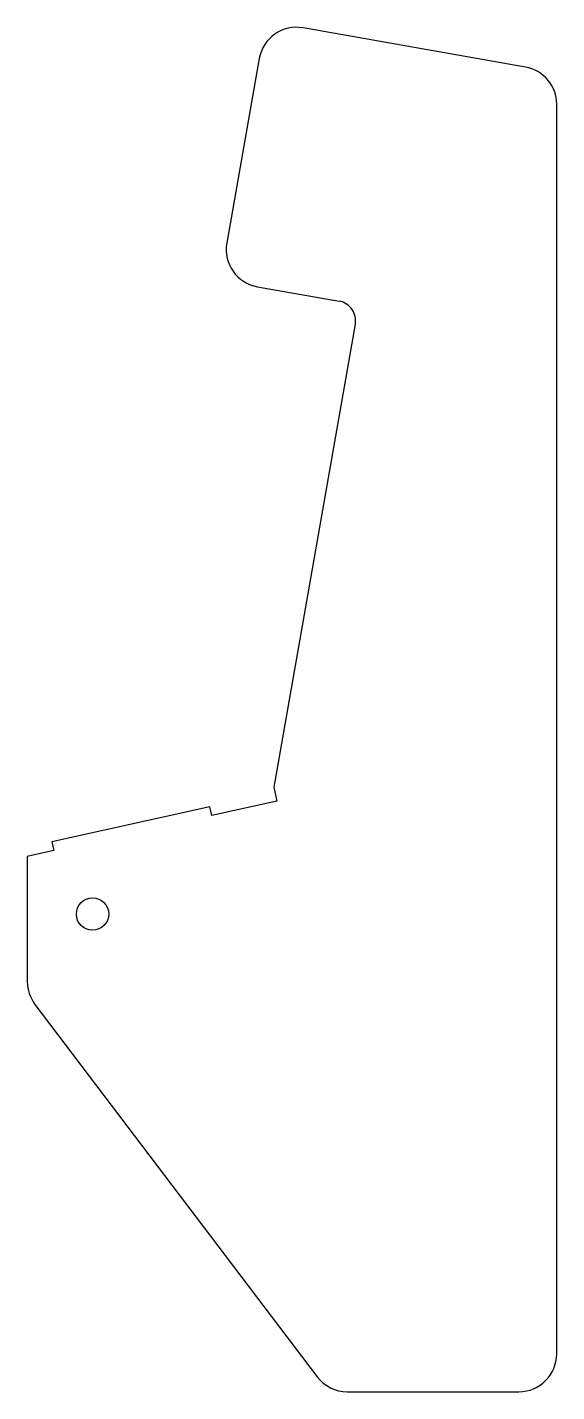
# Model space of a CAD drawing. Header units: inches. Extents: x -0.3 to 18.1, y -18.3 to 29.
import ezdxf

# ---------------------------------------------------------------- set-up
doc = ezdxf.new("R2010")
doc.units = ezdxf.units.IN
doc.header["$MEASUREMENT"] = 0

msp = doc.modelspace()

# ---------------------------------------------------------------- linework, layer by layer
at = {"color": 7, "linetype": 'Continuous', "lineweight": 25}
for p, q in [((16.978, 27.646), (9.262, 29.006)), ((7.741, 27.942), (6.613, 21.54)), ((18.062, -17.016), (18.062, 26.353)), ((7.677, 20.02), (10.515, 19.519)), ((11.073, 18.723), (8.24, 2.659)), ((8.24, 2.659), (8.348, 2.171)), ((6.028, 1.976), (0.536, 0.759)), ((6.095, 1.671), (6.028, 1.976)), ((8.348, 2.171), (6.095, 1.671)), ((0.536, 0.759), (0.604, 0.454)), ((0.604, 0.454), (-0.312, 0.251)), ((-0.312, 0.251), (-0.312, -4.095)), ((-0.046, -4.888), (9.749, -17.808)), ((10.795, -18.328), (16.75, -18.328))]:
    msp.add_line(p, q, dxfattribs=at)
msp.add_circle((1.952, -1.75), 0.562, dxfattribs=at)
for centre, radius, start, end in [((9.034, 27.714), 1.313, 79.9989, 169.9989), ((16.75, 26.353), 1.312, 0, 79.9989), ((7.905, 21.312), 1.313, 169.9989, 259.9989), ((10.396, 18.842), 0.688, 349.9989, 79.9989), ((1, -4.095), 1.312, 180, 217.1674), ((16.75, -17.016), 1.312, 270, 0), ((10.795, -17.016), 1.312, 217.1674, 270)]:
    msp.add_arc(centre, radius, start, end, dxfattribs=at)

doc.saveas('drawing.dxf')
